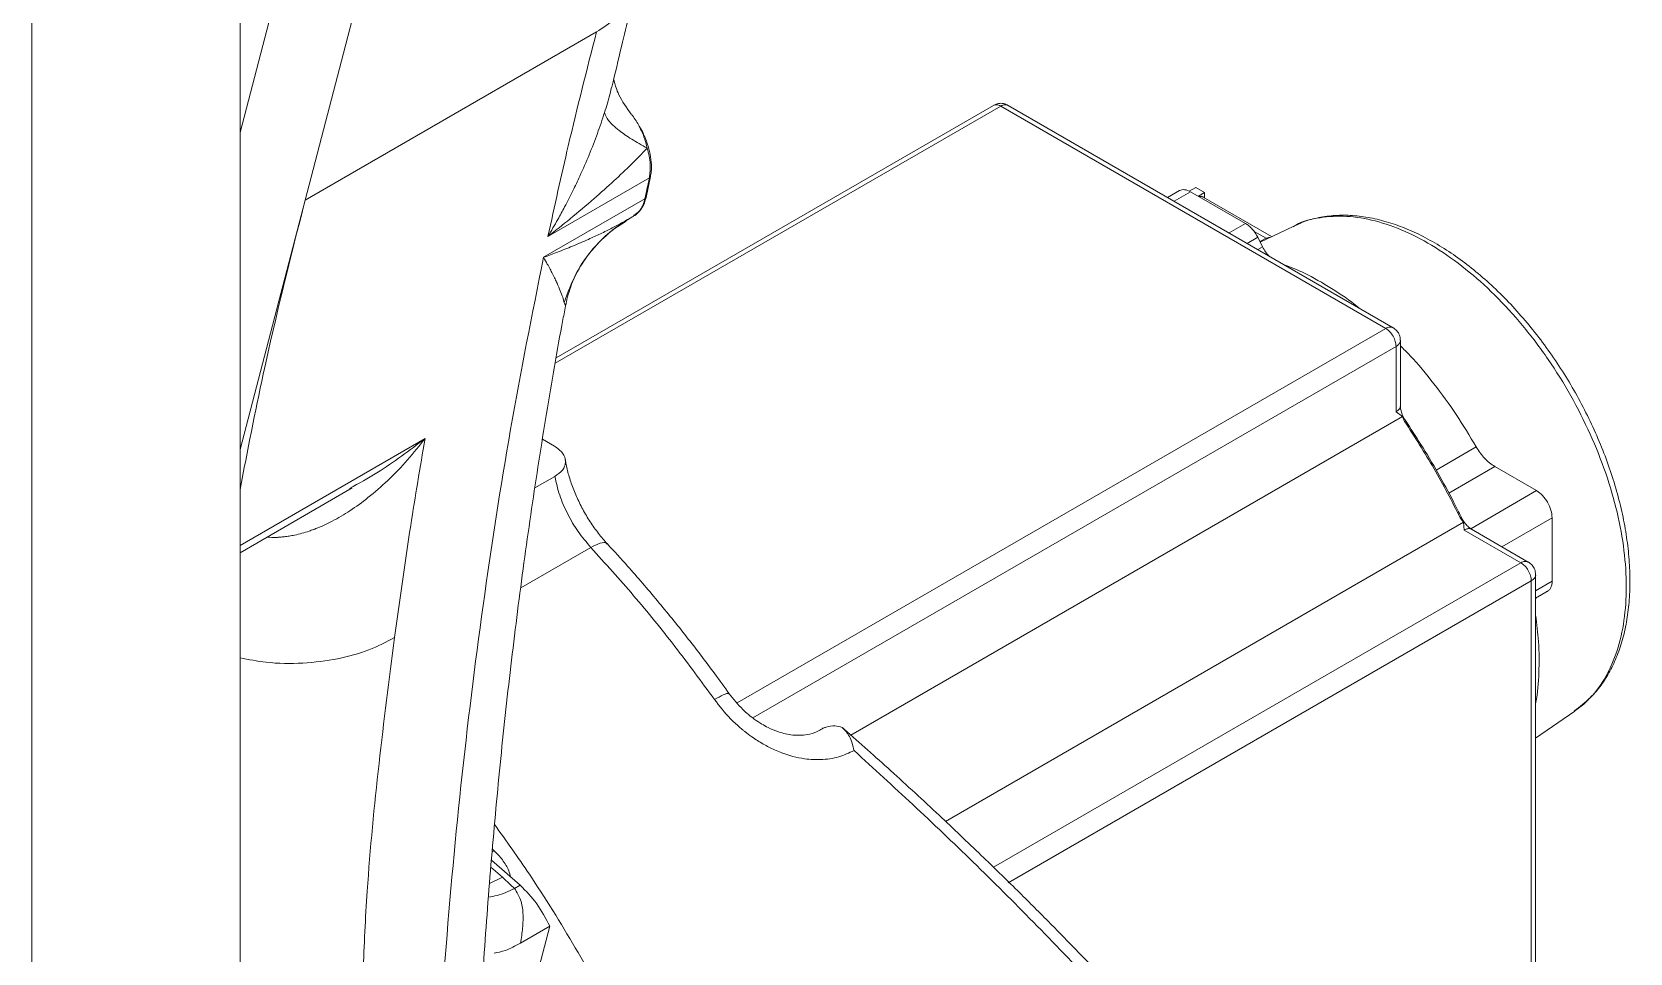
# Model space of a CAD drawing. Header units: millimetres. Extents: x 169 to 14583, y -399 to 10804.
# Drawn here: x 2070.2 to 2287.4, y 7914.6 to 8039.8 of the extents above; entities that cross this region are included whole.
import ezdxf

# ---------------------------------------------------------------- set-up
doc = ezdxf.new("R2010")
doc.units = ezdxf.units.MM
doc.header["$LTSCALE"] = 35

msp = doc.modelspace()

# ---------------------------------------------------------------- linework, layer by layer
at = {"color": 7, "linetype": 'Continuous', "lineweight": 18}
for p, q in [((2070.162, 7607.738), (2070.162, 8358.955)), ((2098.446, 7624.066), (2098.446, 8342.627)), ((2107.295, 8016.927), (2124.133, 8081.354)), ((2098.446, 8026.108), (2103.613, 8045.879)), ((2146.893, 8039.787), (2107.295, 8016.927)), ((2141.297, 7994.764), (2201.84, 8029.715)), ((2200.84, 8029.814), (2141.428, 7995.516)), ((2201.84, 8029.715), (2254.166, 7999.507)), ((2255.166, 7999.606), (2202.84, 8029.814)), ((2140.296, 8011.991), (2154.084, 8019.951)), ((2153.63, 8017.311), (2154.228, 8020.133)), ((2226.149, 8018.227), (2224.53, 8017.292)), ((2225.409, 8016.785), (2227.649, 8018.078)), ((2227.475, 8018.138), (2228.356, 8018.647)), ((2227.649, 8018.078), (2235.122, 8013.764)), ((2229.558, 8017.953), (2228.356, 8018.647)), ((2229.558, 8017.953), (2228.712, 8017.464)), ((2229.558, 8017.241), (2229.558, 8017.953)), ((2107.295, 8016.927), (2098.446, 7983.067)), ((2153.486, 8017.128), (2139.698, 8009.168)), ((2238.664, 8011.985), (2229.356, 8017.358)), ((2149.153, 8012.93), (2150.928, 8014.072)), ((2151.311, 8014.397), (2151.956, 8014.77)), ((2152.198, 8015.03), (2151.938, 8014.798)), ((2232.882, 8012.471), (2235.122, 8013.764)), ((2241.587, 8013.368), (2237.1, 8011.244)), ((2241.611, 8013.327), (2241.751, 8013.414)), ((2235.318, 8011.064), (2236.771, 8011.903)), ((2237.905, 8011.747), (2236.272, 8012.689)), ((2236.771, 8011.903), (2237.429, 8010.584)), ((2237.905, 8011.747), (2237.055, 8011.334)), ((2236.789, 8010.215), (2237.429, 8010.584)), ((2254.166, 7999.507), (2166.013, 7948.618)), ((2255.58, 7997.058), (2168.146, 7946.584)), ((2255.58, 7997.058), (2255.58, 7988.16)), ((2256.166, 7988.976), (2256.166, 7997.928)), ((2181.451, 7944.257), (2256.445, 7987.55)), ((2255.58, 7988.16), (2256.445, 7987.55)), ((2256.445, 7987.55), (2256.733, 7986.878)), ((2123.6, 7984.545), (2098.446, 7970.024)), ((2141.175, 7983.511), (2139.556, 7984.446)), ((2261.026, 7980.263), (2266.474, 7983.408)), ((2262.742, 7977.131), (2268.991, 7980.739)), ((2268.991, 7980.739), (2274.672, 7977.46)), ((2138.521, 7977.825), (2141.238, 7979.393)), ((2098.446, 7969.026), (2113.694, 7977.828)), ((2265.722, 7972.293), (2274.672, 7977.46)), ((2194.339, 7932.519), (2264.749, 7973.166)), ((2264.312, 7973.752), (2264.749, 7973.166)), ((2264.749, 7973.166), (2264.845, 7972.112)), ((2264.845, 7972.112), (2272.55, 7967.664)), ((2273.55, 7967.763), (2265.845, 7972.211)), ((2269.956, 7969.838), (2276.793, 7973.785)), ((2276.793, 7973.785), (2276.793, 7965.156)), ((2136.597, 7964.24), (2146.132, 7969.744)), ((2200.865, 7926.281), (2272.55, 7967.664)), ((2274.55, 7905.607), (2274.55, 7966.031)), ((2202.875, 7924.175), (2273.965, 7965.215)), ((2273.965, 7965.215), (2273.965, 7904.791)), ((2274.55, 7963.861), (2276.793, 7965.156)), ((2274.55, 7962.851), (2276.248, 7963.831)), ((2274.665, 7962.932), (2274.55, 7962.741)), ((2274.55, 7943.828), (2279.856, 7947.498)), ((2132.998, 7928.523), (2132.759, 7928.734)), ((2132.633, 7927.255), (2136.522, 7923.832)), ((2132.998, 7928.523), (2132.727, 7928.366)), ((2132.364, 7924.098), (2134.103, 7924.931)), ((2132.551, 7926.296), (2134.103, 7924.931)), ((2135.753, 7923.388), (2136.522, 7923.832)), ((2136.562, 7915.977), (2140.537, 7918.272)), ((2140.537, 7918.272), (2137.022, 7904.821))]:
    msp.add_line(p, q, dxfattribs=at)
for points, knots in [([(2152.514, 8046.78), (2152.493, 8046.637), (2152.341, 8045.578), (2151.33, 8043.792), (2149.528, 8041.521), (2147.772, 8040.365), (2146.893, 8039.787)], [0, 0, 0, 0, 0.0496756, 0.3664504, 0.6832252, 1, 1, 1, 1]), ([(2148.999, 8032.297), (2149.426, 8034.142), (2150.556, 8039.021), (2151.794, 8043.799), (2152.564, 8046.769)], [0, 0, 0, 0, 0.3783146, 1, 1, 1, 1]), ([(2146.893, 8039.787), (2145.589, 8034.661), (2143.259, 8025.507), (2141.201, 8016.121), (2140.296, 8011.991)], [0, 0, 0, 0, 0.559998, 1, 1, 1, 1]), ([(2151.622, 8028.604), (2150.979, 8029.49), (2149.849, 8031.046), (2149.328, 8033.054), (2149.267, 8033.21), (2149.242, 8033.276)], [0, 0, 0, 0, 0.4329835, 0.7614134, 1, 1, 1, 1]), ([(2148.947, 8032.308), (2148.882, 8032.012), (2148.628, 8030.85), (2148.26, 8029.693), (2147.986, 8028.832)], [0, 0, 0, 0, 0.25531669, 1, 1, 1, 1]), ([(2147.986, 8028.832), (2147.671, 8027.877), (2147.031, 8025.938), (2145.9, 8023.056), (2144.774, 8020.473), (2143.652, 8018.117), (2142.655, 8016.166), (2141.531, 8014.089), (2140.751, 8012.764), (2140.296, 8011.991)], [0, 0, 0, 0, 0.1600219, 0.3248288, 0.4960377, 0.6141203, 0.7475662, 0.8526363, 1, 1, 1, 1]), ([(2147.986, 8028.832), (2148.107, 8028.491), (2148.351, 8027.802), (2149.75, 8026.535), (2151.579, 8025.247), (2153.064, 8024.403), (2153.798, 8023.985)], [0, 0, 0, 0, 0.278144, 0.5611887, 0.7827827, 1, 1, 1, 1]), ([(2152.592, 8027.173), (2152.591, 8027.174), (2152.348, 8027.697), (2151.994, 8028.139), (2151.641, 8028.58)], [0, 0, 0, 0, 0.0017533, 1, 1, 1, 1]), ([(2201.84, 8029.715), (2201.652, 8029.8), (2201.278, 8029.972), (2200.986, 8029.866), (2200.84, 8029.814)], [0, 0, 0, 0, 0.5000447, 1, 1, 1, 1]), ([(2202.86, 8029.802), (2202.655, 8029.898), (2202.236, 8030.095), (2201.518, 8030.119), (2201.099, 8029.923), (2200.894, 8029.828)], [0, 0, 0, 0, 0.328314, 0.6721308, 1, 1, 1, 1]), ([(2202.84, 8029.814), (2202.694, 8029.866), (2202.401, 8029.972), (2202.027, 8029.8), (2201.84, 8029.715)], [0, 0, 0, 0, 0.4999499, 1, 1, 1, 1]), ([(2153.798, 8023.985), (2153.669, 8024.508), (2153.397, 8025.606), (2152.868, 8026.635), (2152.592, 8027.173)], [0, 0, 0, 0, 0.4762577, 1, 1, 1, 1]), ([(2154.228, 8020.133), (2154.266, 8020.347), (2154.376, 8020.962), (2154.375, 8022.092), (2154.156, 8023.516), (2153.707, 8024.978), (2153.18, 8026.222), (2152.746, 8026.921), (2152.592, 8027.17)], [0, 0, 0, 0, 0.1047493, 0.3012221, 0.4982932, 0.6951256, 0.8916239, 1, 1, 1, 1]), ([(2140.296, 8011.991), (2141.31, 8012.789), (2143.449, 8014.474), (2146.438, 8017.004), (2149.203, 8019.481), (2151.615, 8021.76), (2153.084, 8023.257), (2153.798, 8023.985)], [0, 0, 0, 0, 0.21107195, 0.44524856, 0.64560053, 0.82751623, 1, 1, 1, 1]), ([(2154.084, 8019.951), (2153.972, 8019.425), (2153.771, 8018.485), (2153.573, 8017.542), (2153.486, 8017.128)], [0, 0, 0, 0, 0.56, 1, 1, 1, 1]), ([(2154.084, 8019.951), (2154.128, 8019.981), (2154.194, 8020.026), (2154.209, 8020.093), (2154.213, 8020.115)], [0, 0, 0, 0, 0.6666667, 1, 1, 1, 1]), ([(2226.149, 8018.226), (2226.368, 8018.305), (2226.807, 8018.461), (2227.368, 8018.206), (2227.649, 8018.078)], [0, 0, 0, 0, 0.4995462, 1, 1, 1, 1]), ([(2098.446, 7977.631), (2099.466, 7982.884), (2102.066, 7996.277), (2105.319, 8009.121), (2107.295, 8016.927)], [0, 0, 0, 0, 0.3922851, 1, 1, 1, 1]), ([(2153.486, 8017.128), (2153.33, 8016.577), (2153.071, 8015.668), (2152.445, 8015.21), (2152.198, 8015.03)], [0, 0, 0, 0, 0.6056364, 1, 1, 1, 1]), ([(2152.275, 8014.991), (2152.508, 8015.201), (2152.984, 8015.631), (2153.41, 8016.455), (2153.567, 8017.064), (2153.63, 8017.311)], [0, 0, 0, 0, 0.3615711, 0.7419007, 1, 1, 1, 1]), ([(2153.622, 8017.313), (2153.616, 8017.283), (2153.602, 8017.209), (2153.529, 8017.158), (2153.486, 8017.128)], [0, 0, 0, 0, 0.3995668, 1, 1, 1, 1]), ([(2228.791, 8017.419), (2228.876, 8017.432), (2229.074, 8017.461), (2229.266, 8017.429), (2229.347, 8017.358), (2229.353, 8017.353)], [0, 0, 0, 0, 0.4123693, 0.9562239, 1, 1, 1, 1]), ([(2151.308, 8014.403), (2151.034, 8014.244), (2150.291, 8013.814), (2149, 8013.134), (2147.44, 8012.359), (2145.645, 8011.53), (2143.695, 8010.694), (2141.658, 8009.882), (2140.326, 8009.397), (2139.698, 8009.168)], [0, 0, 0, 0, 0.0777615, 0.2111626, 0.353453, 0.4952658, 0.6789813, 0.8485308, 1, 1, 1, 1]), ([(2142.514, 8003.008), (2142.992, 8004.355), (2143.958, 8007.075), (2146.318, 8010.355), (2148.969, 8012.944), (2150.883, 8014.12), (2151.832, 8014.702)], [0, 0, 0, 0, 0.2776423, 0.5605714, 0.7823579, 1, 1, 1, 1]), ([(2151.95, 8014.809), (2152.057, 8014.846), (2152.178, 8014.887), (2152.265, 8014.98), (2152.275, 8014.991)], [0, 0, 0, 0, 0.8793465, 1, 1, 1, 1]), ([(2235.122, 8013.764), (2235.278, 8013.662), (2235.593, 8013.458), (2236.04, 8013.008), (2236.451, 8012.49), (2236.665, 8012.098), (2236.771, 8011.903)], [0, 0, 0, 0, 0.2479279, 0.4991174, 0.7510504, 1, 1, 1, 1]), ([(2241.751, 8013.414), (2241.82, 8013.458), (2242.838, 8014.106), (2245.213, 8014.627), (2248.814, 8014.884), (2252.724, 8014.237), (2256.79, 8012.808), (2260.933, 8010.603), (2265.051, 8007.68), (2269.048, 8004.107), (2272.832, 7999.968), (2276.312, 7995.359), (2279.408, 7990.389), (2282.047, 7985.174), (2284.166, 7979.837), (2285.717, 7974.502), (2286.662, 7969.296), (2286.981, 7964.34), (2286.663, 7959.751), (2285.722, 7955.631), (2284.161, 7952.104), (2282.21, 7949.328), (2280.561, 7948.104), (2279.82, 7947.554)], [0, 0, 0, 0, 0.0036585, 0.0539369, 0.1042153, 0.1544938, 0.2047722, 0.2550506, 0.3053291, 0.3556075, 0.4058859, 0.4561644, 0.5064428, 0.5567212, 0.6069997, 0.6572781, 0.7075565, 0.7578349, 0.8081134, 0.8583918, 0.9086702, 0.9589487, 1, 1, 1, 1]), ([(2282.014, 7949.386), (2282.27, 7949.641), (2283.035, 7950.403), (2284.096, 7951.933), (2285.2, 7953.944), (2286.082, 7956.186), (2286.748, 7958.626), (2287.185, 7961.25), (2287.391, 7964.03), (2287.364, 7966.943), (2287.106, 7969.962), (2286.62, 7973.059), (2285.912, 7976.21), (2284.989, 7979.389), (2283.86, 7982.57), (2282.535, 7985.728), (2281.024, 7988.838), (2279.341, 7991.874), (2277.499, 7994.813), (2275.513, 7997.631), (2273.398, 8000.304), (2271.172, 8002.812), (2268.85, 8005.132), (2266.451, 8007.247), (2263.992, 8009.137), (2261.492, 8010.787), (2258.969, 8012.18), (2256.442, 8013.303), (2253.933, 8014.141), (2251.464, 8014.685), (2249.06, 8014.924), (2246.742, 8014.864), (2244.552, 8014.475), (2243.014, 8014.045), (2242.261, 8013.66), (2242.143, 8013.6)], [0, 0, 0, 0, 0.0153314, 0.0457615, 0.0764974, 0.1075741, 0.1389542, 0.1705585, 0.2022996, 0.2341048, 0.2659188, 0.2977121, 0.3294749, 0.3612055, 0.3929073, 0.4245861, 0.4562491, 0.4879042, 0.5195597, 0.551222, 0.5828988, 0.6145986, 0.6463297, 0.6780998, 0.7099151, 0.7417786, 0.7736874, 0.8056282, 0.8375586, 0.8694147, 0.9011081, 0.9325368, 0.9636167, 0.9943236, 1, 1, 1, 1]), ([(2142.719, 8002.754), (2142.939, 8003.663), (2143.379, 8005.484), (2144.857, 8008.313), (2146.862, 8010.99), (2148.64, 8012.477), (2149.522, 8013.215)], [0, 0, 0, 0, 0.2506784, 0.5023445, 0.7529471, 1, 1, 1, 1]), ([(2238.01, 8011.791), (2237.991, 8011.783), (2237.957, 8011.768), (2237.921, 8011.753), (2237.905, 8011.747)], [0, 0, 0, 0, 0.5589352, 1, 1, 1, 1]), ([(2238.415, 8011.867), (2238.36, 8011.867), (2238.218, 8011.868), (2238.089, 8011.82), (2238.01, 8011.791)], [0, 0, 0, 0, 0.3867247, 1, 1, 1, 1]), ([(2139.698, 8009.168), (2139.873, 8008.86), (2140.185, 8008.313), (2140.585, 8007.569), (2140.936, 8006.893), (2141.256, 8006.247), (2141.625, 8005.462), (2141.991, 8004.61), (2142.324, 8003.721), (2142.451, 8003.243), (2142.514, 8003.008)], [0, 0, 0, 0, 0.1213043, 0.2154981, 0.3076621, 0.4107362, 0.5039542, 0.6751859, 0.8399824, 1, 1, 1, 1]), ([(2237.429, 8010.584), (2237.56, 8010.346), (2237.816, 8009.881), (2238.16, 8009.508), (2238.329, 8009.326)], [0, 0, 0, 0, 0.5102037, 1, 1, 1, 1]), ([(2240.272, 8008.205), (2241.222, 8007.834), (2243.385, 8006.991), (2246.805, 8004.968), (2249.304, 8003.341), (2250.53, 8002.292), (2250.562, 8002.264)], [0, 0, 0, 0, 0.2785874, 0.6344414, 0.9902435, 1, 1, 1, 1]), ([(2129.667, 7859.38), (2129.672, 7861.468), (2129.69, 7868.34), (2129.952, 7879.852), (2130.446, 7893.913), (2131.171, 7907.821), (2132.111, 7921.579), (2133.269, 7935.182), (2134.644, 7948.626), (2136.237, 7961.906), (2138.04, 7975.022), (2140.077, 7987.951), (2141.653, 7997.227), (2142.615, 8002.137), (2142.756, 8002.856)], [0, 0, 0, 0, 0.0411535, 0.1354235, 0.2296893, 0.323952, 0.418213, 0.5124734, 0.6067346, 0.7009983, 0.7952665, 0.8895414, 0.9838256, 1, 1, 1, 1]), ([(2142.514, 8003.008), (2142.57, 8002.813), (2142.657, 8002.512), (2142.708, 8002.793), (2142.726, 8002.893)], [0, 0, 0, 0, 0.6477874, 1, 1, 1, 1]), ([(2254.166, 7999.507), (2254.353, 7999.593), (2254.727, 7999.765), (2255.019, 7999.659), (2255.165, 7999.606)], [0, 0, 0, 0, 0.500116, 1, 1, 1, 1]), ([(2256.151, 7997.929), (2256.131, 7998.154), (2256.091, 7998.615), (2255.711, 7999.224), (2255.331, 7999.489), (2255.145, 7999.618)], [0, 0, 0, 0, 0.3278791, 0.6716924, 1, 1, 1, 1]), ([(2255.58, 7997.058), (2255.683, 7997.121), (2255.863, 7997.232), (2256.085, 7997.499), (2256.212, 7997.75), (2256.155, 7997.91), (2256.148, 7997.928)], [0, 0, 0, 0, 0.2796146, 0.4880251, 0.9428015, 1, 1, 1, 1]), ([(2256.166, 7997.142), (2256.6, 7996.712), (2258.19, 7995.136), (2260.746, 7992.01), (2263.803, 7987.869), (2265.584, 7984.893), (2266.474, 7983.408)], [0, 0, 0, 0, 0.111426, 0.4079763, 0.7045375, 1, 1, 1, 1]), ([(2256.904, 7986.903), (2256.83, 7987.02), (2256.61, 7987.366), (2256.344, 7987.965), (2256.185, 7988.582), (2256.171, 7988.856), (2256.166, 7988.976)], [0, 0, 0, 0, 0.1640063, 0.4860919, 0.7734827, 1, 1, 1, 1]), ([(2256.891, 7986.894), (2256.888, 7986.903), (2256.88, 7986.929), (2256.791, 7986.898), (2256.733, 7986.878)], [0, 0, 0, 0, 0.3622015, 1, 1, 1, 1]), ([(2264.458, 7973.807), (2264.107, 7974.514), (2263.092, 7976.561), (2261.277, 7979.895), (2259.089, 7983.588), (2257.56, 7985.908), (2256.854, 7986.978)], [0, 0, 0, 0, 0.1559149, 0.4514086, 0.7469369, 1, 1, 1, 1]), ([(2102.112, 7971.142), (2102.541, 7971.12), (2103.138, 7971.09), (2103.926, 7971.137), (2104.506, 7971.192), (2105.163, 7971.284), (2106.296, 7971.497), (2107.395, 7971.804), (2108.279, 7972.119), (2108.556, 7972.223), (2108.665, 7972.265), (2109.487, 7972.587), (2111.098, 7973.329), (2113.47, 7974.736), (2116.001, 7976.573), (2118.634, 7978.881), (2121.236, 7981.567), (2122.825, 7983.568), (2123.6, 7984.545)], [0, 0, 0, 0, 0.0488436, 0.067959, 0.0901675, 0.1154783, 0.1439079, 0.2222763, 0.2460579, 0.2516879, 0.2561667, 0.2594933, 0.353049, 0.4594383, 0.5752645, 0.7104512, 0.8585517, 1, 1, 1, 1]), ([(2123.6, 7984.545), (2121.473, 7982.935), (2118.228, 7980.478), (2114.596, 7978.449), (2113.346, 7977.75)], [0, 0, 0, 0, 0.65551631, 1, 1, 1, 1]), ([(2119.452, 7957.495), (2120.152, 7962.588), (2121.404, 7971.684), (2122.929, 7980.615), (2123.6, 7984.545)], [0, 0, 0, 0, 0.5599843, 1, 1, 1, 1]), ([(2141.175, 7983.511), (2141.595, 7983.207), (2142.432, 7982.599), (2142.747, 7981.602), (2142.607, 7980.818), (2142.22, 7980.096), (2141.622, 7979.668), (2141.238, 7979.393)], [0, 0, 0, 0, 0.2532309, 0.5056572, 0.6422789, 0.770244, 1, 1, 1, 1]), ([(2266.474, 7983.408), (2266.841, 7982.849), (2267.575, 7981.731), (2268.519, 7981.07), (2268.991, 7980.739)], [0, 0, 0, 0, 0.4997587, 1, 1, 1, 1]), ([(2148.39, 7970.212), (2148.179, 7970.445), (2147.559, 7971.134), (2146.574, 7972.408), (2145.499, 7974.052), (2144.555, 7975.791), (2143.768, 7977.571), (2143.167, 7979.332), (2142.814, 7980.713), (2142.702, 7981.46), (2142.67, 7981.678)], [0, 0, 0, 0, 0.0738991, 0.2179773, 0.3629297, 0.5083752, 0.6536529, 0.7980353, 0.940954, 1, 1, 1, 1]), ([(2274.672, 7977.46), (2274.949, 7977.261), (2275.504, 7976.865), (2276.208, 7975.897), (2276.695, 7974.804), (2276.76, 7974.125), (2276.793, 7973.785)], [0, 0, 0, 0, 0.24998, 0.4999797, 0.7497887, 1, 1, 1, 1]), ([(2264.404, 7973.881), (2264.411, 7973.874), (2264.429, 7973.854), (2264.358, 7973.792), (2264.312, 7973.752)], [0, 0, 0, 0, 0.361543, 1, 1, 1, 1]), ([(2265.845, 7972.211), (2265.775, 7972.255), (2265.587, 7972.372), (2265.196, 7972.723), (2264.758, 7973.261), (2264.528, 7973.686), (2264.419, 7973.888)], [0, 0, 0, 0, 0.1597583, 0.4316105, 0.7307178, 1, 1, 1, 1]), ([(2265.827, 7972.185), (2265.801, 7972.211), (2265.68, 7972.335), (2265.326, 7972.326), (2265.005, 7972.184), (2264.845, 7972.112)], [0, 0, 0, 0, 0.11881533, 0.55940767, 1, 1, 1, 1]), ([(2146.132, 7969.744), (2146.566, 7969.961), (2147.434, 7970.394), (2148.185, 7970.472), (2148.297, 7970.219), (2148.325, 7970.154)], [0, 0, 0, 0, 0.4266169, 0.8532338, 1, 1, 1, 1]), ([(2164.949, 7949.849), (2164.293, 7950.758), (2162.394, 7953.388), (2159.154, 7957.634), (2155.196, 7962.521), (2151.597, 7966.708), (2149.299, 7969.218), (2148.39, 7970.212)], [0, 0, 0, 0, 0.1261928, 0.3651646, 0.6042056, 0.8433177, 1, 1, 1, 1]), ([(2273.55, 7967.763), (2273.404, 7967.816), (2273.112, 7967.921), (2272.738, 7967.75), (2272.55, 7967.664)], [0, 0, 0, 0, 0.4998656, 1, 1, 1, 1]), ([(2274.535, 7966.085), (2274.516, 7966.311), (2274.475, 7966.772), (2274.095, 7967.382), (2273.715, 7967.646), (2273.529, 7967.775)], [0, 0, 0, 0, 0.3280378, 0.6717669, 1, 1, 1, 1]), ([(2274.532, 7966.085), (2274.539, 7966.067), (2274.601, 7965.902), (2274.439, 7965.57), (2274.123, 7965.333), (2273.965, 7965.215)], [0, 0, 0, 0, 0.0573285, 0.5286643, 1, 1, 1, 1]), ([(2276.793, 7965.156), (2276.783, 7964.981), (2276.763, 7964.63), (2276.597, 7964.209), (2276.354, 7963.875), (2276.122, 7963.762), (2276.006, 7963.706)], [0, 0, 0, 0, 0.2479279, 0.4991174, 0.7510504, 1, 1, 1, 1]), ([(2274.55, 7960.526), (2274.706, 7959.332), (2275.058, 7956.624), (2275.017, 7952.69), (2274.856, 7949.893), (2274.559, 7948.645), (2274.55, 7948.608)], [0, 0, 0, 0, 0.2796463, 0.63443708, 0.98917604, 1, 1, 1, 1]), ([(2119.452, 7957.495), (2118.315, 7956.904), (2115.982, 7955.689), (2111.718, 7954.511), (2106.987, 7953.937), (2102.441, 7953.968), (2099.62, 7954.511), (2098.446, 7954.737)], [0, 0, 0, 0, 0.1986232, 0.4079873, 0.6245253, 0.8438312, 1, 1, 1, 1]), ([(2117.033, 7880.017), (2116.569, 7883.479), (2115.644, 7890.396), (2115.101, 7901.13), (2115.109, 7912.022), (2115.773, 7925.131), (2117.244, 7940.418), (2118.716, 7951.805), (2119.452, 7957.495)], [0, 0, 0, 0, 0.1408703, 0.2814263, 0.4216432, 0.5615384, 0.7808991, 1, 1, 1, 1]), ([(2162.931, 7949.084), (2163.356, 7949.314), (2164.205, 7949.774), (2164.858, 7949.983), (2164.869, 7949.838), (2164.873, 7949.795)], [0, 0, 0, 0, 0.4140349, 0.8280698, 1, 1, 1, 1]), ([(2162.931, 7949.084), (2163.63, 7948.187), (2164.49, 7947.084), (2165.697, 7945.903), (2166.263, 7945.386), (2166.705, 7945.012), (2166.985, 7944.785), (2167.098, 7944.696), (2167.155, 7944.651), (2167.167, 7944.641), (2167.211, 7944.607), (2167.562, 7944.332), (2168.147, 7943.907), (2168.975, 7943.365), (2169.73, 7942.921), (2170.516, 7942.507), (2171.332, 7942.127), (2172.002, 7941.859), (2172.761, 7941.59), (2173.756, 7941.288), (2175.054, 7941.027), (2176.308, 7940.911), (2177.883, 7940.906), (2179.81, 7941.172), (2181.229, 7941.824), (2181.908, 7942.135)], [0, 0, 0, 0, 0.1439502, 0.1769625, 0.2134337, 0.2410274, 0.2505349, 0.2592909, 0.2593529, 0.2598468, 0.2612239, 0.2664416, 0.3166838, 0.353734, 0.3940323, 0.4305948, 0.470313, 0.5131721, 0.5274449, 0.5793521, 0.6553619, 0.7123153, 0.7596061, 0.8851198, 1, 1, 1, 1]), ([(2177.718, 7945.214), (2177.512, 7945.072), (2176.961, 7944.688), (2175.599, 7944.255), (2173.758, 7944.136), (2171.81, 7944.576), (2170.393, 7945.168), (2169.303, 7945.764), (2168.125, 7946.543), (2166.546, 7947.845), (2165.535, 7949.113), (2164.95, 7949.847)], [0, 0, 0, 0, 0.0609071, 0.1634722, 0.3407982, 0.4809316, 0.5819737, 0.643023, 0.7172688, 0.8361393, 1, 1, 1, 1]), ([(2279.805, 7947.483), (2280.316, 7947.838), (2281.064, 7948.359), (2281.691, 7949.041), (2281.89, 7949.258)], [0, 0, 0, 0, 0.6827961, 1, 1, 1, 1]), ([(2178.118, 7945.324), (2177.995, 7945.284), (2177.872, 7945.244), (2177.737, 7945.178), (2177.737, 7945.178)], [0, 0, 0, 0, 0.9994768, 1, 1, 1, 1]), ([(2180.308, 7945.297), (2179.972, 7945.389), (2179.242, 7945.588), (2178.512, 7945.417), (2178.118, 7945.324)], [0, 0, 0, 0, 0.4602285, 1, 1, 1, 1]), ([(2181.908, 7942.135), (2181.733, 7942.829), (2181.403, 7944.143), (2180.659, 7944.927), (2180.308, 7945.297)], [0, 0, 0, 0, 0.5283515, 1, 1, 1, 1]), ([(2180.663, 7944.886), (2180.611, 7944.954), (2180.5, 7945.1), (2180.375, 7945.229), (2180.308, 7945.297)], [0, 0, 0, 0, 0.4659629, 1, 1, 1, 1]), ([(2261.591, 7831.366), (2261.907, 7832.016), (2262.501, 7833.239), (2262.962, 7835.215), (2263.158, 7837.039), (2263.165, 7838.657), (2263.07, 7840.043), (2262.919, 7841.283), (2262.678, 7842.718), (2262.276, 7844.523), (2261.632, 7846.784), (2260.771, 7849.269), (2259.652, 7852.045), (2258.343, 7854.912), (2256.843, 7857.884), (2255.214, 7860.87), (2253.337, 7864.081), (2251.178, 7867.547), (2248.759, 7871.214), (2245.465, 7875.958), (2241.113, 7881.85), (2235.484, 7888.968), (2229.381, 7896.245), (2224.147, 7902.169), (2220.082, 7906.617), (2217.351, 7909.553), (2214.562, 7912.499), (2211.547, 7915.63), (2208.08, 7919.166), (2203.929, 7923.313), (2199.01, 7928.11), (2193.271, 7933.555), (2187.08, 7939.278), (2182.699, 7943.157), (2180.594, 7945.021)], [0, 0, 0, 0, 0.0334624, 0.0629722, 0.0885328, 0.110155, 0.1278522, 0.142602, 0.1583809, 0.182457, 0.2092851, 0.2386882, 0.2669928, 0.2999147, 0.3286568, 0.3572867, 0.3876773, 0.4197859, 0.4524019, 0.4849745, 0.5418611, 0.5982119, 0.6537786, 0.7083337, 0.7297647, 0.7509683, 0.7719447, 0.7930917, 0.817845, 0.8469965, 0.880546, 0.918493, 0.9608373, 1, 1, 1, 1]), ([(2181.908, 7942.135), (2184.588, 7939.695), (2190.111, 7934.668), (2198.26, 7926.871), (2206.498, 7918.673), (2213.24, 7911.644), (2218.561, 7905.887), (2222.545, 7901.459), (2226.455, 7896.987), (2230.273, 7892.484), (2233.981, 7887.963), (2237.559, 7883.439), (2240.987, 7878.926), (2245.027, 7873.364), (2249.377, 7866.942), (2253.646, 7859.922), (2257.084, 7853.417), (2259.662, 7847.473), (2261.358, 7842.132), (2262.119, 7837.462), (2262.009, 7833.439), (2261.113, 7831.404), (2260.665, 7830.387)], [0, 0, 0, 0, 0.0508455, 0.1047533, 0.1617221, 0.221751, 0.2529201, 0.2848545, 0.3175544, 0.3510199, 0.3852512, 0.4202486, 0.4560124, 0.4925431, 0.5561723, 0.6197397, 0.6832481, 0.7467004, 0.8100992, 0.8734473, 0.9367469, 1, 1, 1, 1]), ([(2150.103, 7765.944), (2151.353, 7766.932), (2154.398, 7769.337), (2158.553, 7774.169), (2162.613, 7780.247), (2165.978, 7787.133), (2168.648, 7794.728), (2170.594, 7802.983), (2171.802, 7811.828), (2172.262, 7821.192), (2171.97, 7830.999), (2170.928, 7841.169), (2169.146, 7851.619), (2166.636, 7862.266), (2163.421, 7873.023), (2159.525, 7883.802), (2154.98, 7894.516), (2149.827, 7905.082), (2144.088, 7915.395), (2138.498, 7924.455), (2134.639, 7929.859), (2133.045, 7932.092)], [0, 0, 0, 0, 0.0378536, 0.0922005, 0.1465474, 0.2008943, 0.2552412, 0.3095881, 0.3639351, 0.418282, 0.4726289, 0.5269758, 0.5813227, 0.6356696, 0.6900165, 0.7443634, 0.7987103, 0.8530572, 0.9074041, 0.9617511, 1, 1, 1, 1]), ([(2135.231, 7924.968), (2135.156, 7925.252), (2134.944, 7926.058), (2134.134, 7927.364), (2133.377, 7928.137), (2132.998, 7928.523)], [0, 0, 0, 0, 0.2130849, 0.6065424, 1, 1, 1, 1]), ([(2134.103, 7924.931), (2134.419, 7924.647), (2134.985, 7924.141), (2135.519, 7923.618), (2135.753, 7923.388)], [0, 0, 0, 0, 0.5599911, 1, 1, 1, 1]), ([(2132.205, 7922.229), (2132.597, 7922.286), (2133.677, 7922.444), (2134.946, 7923.021), (2135.753, 7923.388)], [0, 0, 0, 0, 0.36345905, 1, 1, 1, 1]), ([(2135.753, 7923.388), (2136.064, 7922.897), (2136.701, 7921.89), (2136.95, 7920.012), (2136.901, 7918.038), (2136.675, 7916.664), (2136.562, 7915.977)], [0, 0, 0, 0, 0.2363983, 0.4849581, 0.7419892, 1, 1, 1, 1]), ([(2136.522, 7923.832), (2137.315, 7923.039), (2138.903, 7921.453), (2139.992, 7919.332), (2140.537, 7918.272)], [0, 0, 0, 0, 0.4998689, 1, 1, 1, 1]), ([(2136.562, 7915.977), (2135.857, 7915.597), (2134.549, 7914.893), (2133.476, 7914.714), (2132.981, 7914.632)], [0, 0, 0, 0, 0.5391366, 1, 1, 1, 1])]:
    msp.add_open_spline(points, degree=3, knots=knots, dxfattribs=at)
for points in [[(2153.798, 8023.985), (2153.974, 8023.252), (2154.324, 8021.785), (2154.164, 8020.562), (2154.084, 8019.951)], [(2139.698, 8009.168), (2138.156, 8001.422), (2135.072, 7985.931), (2131.372, 7961.958), (2128.352, 7937.478), (2126.085, 7912.463), (2124.55, 7886.954), (2123.771, 7860.965), (2123.681, 7834.561), (2124.248, 7816.611), (2124.532, 7807.636)], [(2255.58, 7997.058), (2255.559, 7997.284), (2255.516, 7997.737), (2255.189, 7998.465), (2254.722, 7999.113), (2254.351, 7999.376), (2254.166, 7999.507)], [(2256.166, 7988.976), (2256.138, 7988.823), (2256.084, 7988.518), (2255.748, 7988.279), (2255.58, 7988.16)], [(2256.733, 7986.878), (2258.109, 7984.756), (2260.86, 7980.51), (2263.161, 7976.005), (2264.312, 7973.752)], [(2141.238, 7979.393), (2141.428, 7978.547), (2141.809, 7976.855), (2142.926, 7974.281), (2144.359, 7971.827), (2145.541, 7970.439), (2146.132, 7969.744)], [(2146.132, 7969.744), (2148.083, 7967.582), (2151.987, 7963.256), (2157.605, 7956.347), (2161.156, 7951.505), (2162.931, 7949.084)], [(2273.965, 7965.215), (2273.943, 7965.441), (2273.901, 7965.893), (2273.574, 7966.622), (2273.106, 7967.27), (2272.736, 7967.533), (2272.55, 7967.664)]]:
    msp.add_open_spline(points, degree=3, dxfattribs=at)

doc.saveas('drawing.dxf')
